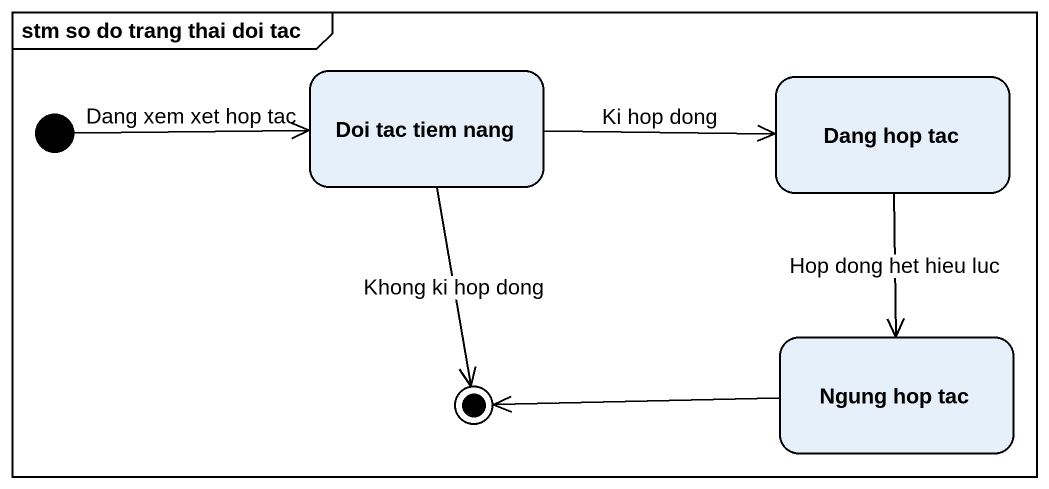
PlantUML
@startuml
mainframe stm so do trang thai doi tac
hide empty description
state "Doi tac tiem nang" as Doi_tac_tiem_nang
state "Dang hop tac" as Dang_hop_tac
state "Ngung hop tac" as Ngung_hop_tac
[*] -right-> Doi_tac_tiem_nang : Dang xem xet hop tac
Doi_tac_tiem_nang -right-> Dang_hop_tac : Ki hop dong
Dang_hop_tac --> Ngung_hop_tac : Hop dong het hieu luc
Doi_tac_tiem_nang --> [*] : Khong ki hop dong
Ngung_hop_tac -left-> [*]
@enduml
